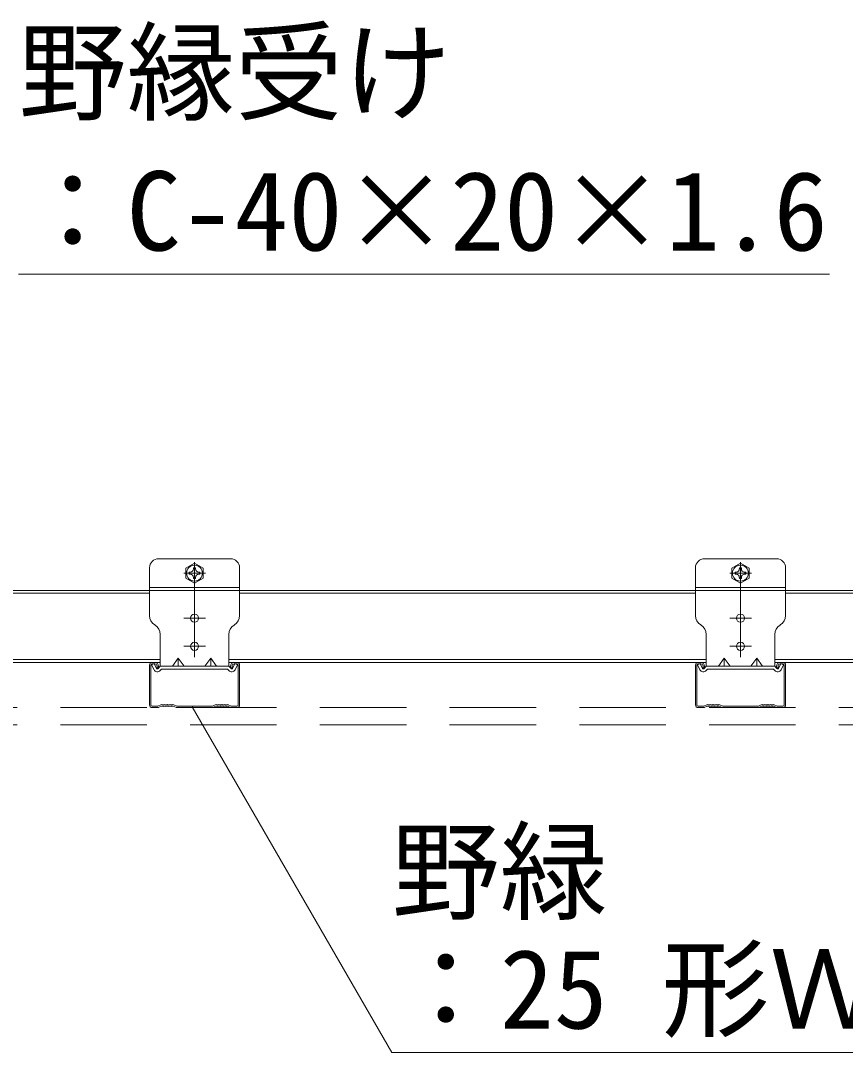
# Model space of a CAD drawing. Units: millimetres at full size, sheet at 1:40; details may follow other scales. Extents: x -7800 to 7800, y -5578 to 5485.
# Drawn here: x -3905 to -3447, y -4291 to -3718 of the extents above; entities that cross this region are included whole.
import ezdxf
from ezdxf.enums import TextEntityAlignment as Align

# ---------------------------------------------------------------- set-up
doc = ezdxf.new("R2010")
doc.units = ezdxf.units.MM
doc.header["$LTSCALE"] = 40
doc.linetypes.add('CHAIN1', pattern=[8, 5, -1, 1, -1])
doc.linetypes.add('DASHED1', pattern=[1.8, 1.2, -0.6])
for name, color, linetype, lineweight in [('2-0_中心線', 4, 'CHAIN1', 9), ('2-2_野縁受け', 3, 'Continuous', 18), ('2-3_野縁', 7, 'Continuous', 18), ('2-6_文字', 3, 'Continuous', 18), ('2-A_クリップ', 3, 'Continuous', 18), ('2-C_パネル', 4, 'DASHED1', 9)]:
    doc.layers.add(name, color=color, linetype=linetype, lineweight=lineweight)
doc.styles.add('ＭＳ ゴシック', font='')
doc.styles.get('ＭＳ ゴシック').set_extended_font_data('MS Gothic')

msp = doc.modelspace()

# ---------------------------------------------------------------- linework, layer by layer
at = {"layer": '2-0_中心線'}
for p, q in [((-3808.38, -4018.77), (-3808.38, -4071.37)), ((-3505.38, -4018.77), (-3505.38, -4071.37)), ((-3814.38, -4024.77), (-3802.38, -4024.77)), ((-3511.38, -4024.77), (-3499.38, -4024.77)), ((-3802.38, -4049.77), (-3814.38, -4049.77)), ((-3499.38, -4049.77), (-3511.38, -4049.77)), ((-3802.38, -4065.37), (-3814.38, -4065.37)), ((-3499.38, -4065.37), (-3511.38, -4065.37))]:
    msp.add_line(p, q, dxfattribs=at)
at = {"layer": '2-2_野縁受け'}
for p, q in [((-4086.38, -4034.37), (-3833.38, -4034.37)), ((-3783.38, -4034.37), (-3530.38, -4034.37)), ((-3480.38, -4034.37), (-3426.38, -4034.37)), ((-4086.38, -4035.97), (-3833.38, -4035.97)), ((-3783.38, -4035.97), (-3530.38, -4035.97)), ((-3480.38, -4035.97), (-3426.38, -4035.97)), ((-4092.38, -4072.77), (-3827.38, -4072.77)), ((-4092.38, -4074.37), (-3827.38, -4074.37)), ((-3789.38, -4072.77), (-3524.38, -4072.77)), ((-3789.38, -4074.37), (-3524.38, -4074.37)), ((-3486.38, -4072.77), (-3426.38, -4072.77)), ((-3486.38, -4074.37), (-3426.38, -4074.37))]:
    msp.add_line(p, q, dxfattribs=at)
at = {"layer": '2-3_野縁'}
for p, q in [((-3830.38, -4074.37), (-3831.88, -4074.37)), ((-3830.38, -4075.17), (-3831.88, -4075.17)), ((-3784.88, -4074.37), (-3786.38, -4074.37)), ((-3784.88, -4075.17), (-3786.38, -4075.17)), ((-3527.38, -4074.37), (-3528.88, -4074.37)), ((-3527.38, -4075.17), (-3528.88, -4075.17)), ((-3481.88, -4074.37), (-3483.38, -4074.37)), ((-3481.88, -4075.17), (-3483.38, -4075.17)), ((-3833.38, -4075.87), (-3833.38, -4097.87)), ((-3832.58, -4075.87), (-3832.58, -4097.87)), ((-3829.18, -4077.37), (-3829.18, -4076.37)), ((-3829.18, -4077.37), (-3828.38, -4077.37)), ((-3828.38, -4077.37), (-3828.38, -4076.37)), ((-3788.38, -4076.37), (-3788.38, -4077.37)), ((-3788.38, -4077.37), (-3787.58, -4077.37)), ((-3787.58, -4076.37), (-3787.58, -4077.37)), ((-3784.18, -4097.87), (-3784.18, -4075.87)), ((-3783.38, -4097.87), (-3783.38, -4075.87)), ((-3530.38, -4075.87), (-3530.38, -4097.87)), ((-3529.58, -4075.87), (-3529.58, -4097.87)), ((-3526.18, -4077.37), (-3526.18, -4076.37)), ((-3526.18, -4077.37), (-3525.38, -4077.37)), ((-3525.38, -4077.37), (-3525.38, -4076.37)), ((-3485.38, -4076.37), (-3485.38, -4077.37)), ((-3485.38, -4077.37), (-3484.58, -4077.37)), ((-3484.58, -4076.37), (-3484.58, -4077.37)), ((-3481.18, -4097.87), (-3481.18, -4075.87)), ((-3480.38, -4097.87), (-3480.38, -4075.87)), ((-3827.14, -4097.84), (-3828.69, -4098.54)), ((-3826.04, -4097.94), (-3826.11, -4097.9)), ((-3825.73, -4097.94), (-3825.66, -4097.9)), ((-3824.44, -4097.94), (-3824.51, -4097.9)), ((-3824.13, -4097.94), (-3824.06, -4097.9)), ((-3822.84, -4097.94), (-3822.91, -4097.9)), ((-3822.53, -4097.94), (-3822.46, -4097.9)), ((-3821.24, -4097.94), (-3821.31, -4097.9)), ((-3820.93, -4097.94), (-3820.86, -4097.9)), ((-3819.83, -4097.84), (-3818.28, -4098.54)), ((-3796.94, -4097.84), (-3798.49, -4098.54)), ((-3795.84, -4097.94), (-3795.91, -4097.9)), ((-3795.53, -4097.94), (-3795.46, -4097.9)), ((-3794.24, -4097.94), (-3794.31, -4097.9)), ((-3793.93, -4097.94), (-3793.86, -4097.9)), ((-3792.64, -4097.94), (-3792.71, -4097.9)), ((-3792.33, -4097.94), (-3792.26, -4097.9)), ((-3791.04, -4097.94), (-3791.11, -4097.9)), ((-3790.73, -4097.94), (-3790.66, -4097.9)), ((-3789.63, -4097.84), (-3788.08, -4098.54)), ((-3524.14, -4097.84), (-3525.69, -4098.54)), ((-3523.04, -4097.94), (-3523.11, -4097.9)), ((-3522.73, -4097.94), (-3522.66, -4097.9)), ((-3521.44, -4097.94), (-3521.51, -4097.9)), ((-3521.13, -4097.94), (-3521.06, -4097.9)), ((-3519.84, -4097.94), (-3519.91, -4097.9)), ((-3519.53, -4097.94), (-3519.46, -4097.9)), ((-3518.24, -4097.94), (-3518.31, -4097.9)), ((-3517.93, -4097.94), (-3517.86, -4097.9)), ((-3516.83, -4097.84), (-3515.28, -4098.54)), ((-3493.94, -4097.84), (-3495.49, -4098.54)), ((-3492.84, -4097.94), (-3492.91, -4097.9)), ((-3492.53, -4097.94), (-3492.46, -4097.9)), ((-3491.24, -4097.94), (-3491.31, -4097.9)), ((-3490.93, -4097.94), (-3490.86, -4097.9)), ((-3489.64, -4097.94), (-3489.71, -4097.9)), ((-3489.33, -4097.94), (-3489.26, -4097.9)), ((-3488.04, -4097.94), (-3488.11, -4097.9)), ((-3487.73, -4097.94), (-3487.66, -4097.9)), ((-3486.63, -4097.84), (-3485.08, -4098.54)), ((-3831.88, -4098.57), (-3828.81, -4098.57)), ((-3831.88, -4099.37), (-3828.57, -4099.37)), ((-3828.57, -4099.37), (-3826.81, -4098.57)), ((-3826.46, -4098.63), (-3826.53, -4098.58)), ((-3825.31, -4098.63), (-3825.24, -4098.58)), ((-3824.86, -4098.63), (-3824.93, -4098.58)), ((-3823.71, -4098.63), (-3823.64, -4098.58)), ((-3823.26, -4098.63), (-3823.33, -4098.58)), ((-3822.11, -4098.63), (-3822.04, -4098.58)), ((-3821.66, -4098.63), (-3821.73, -4098.58)), ((-3820.51, -4098.63), (-3820.44, -4098.58)), ((-3820.16, -4098.57), (-3818.39, -4099.37)), ((-3818.39, -4099.37), (-3798.37, -4099.37)), ((-3818.16, -4098.57), (-3798.61, -4098.57)), ((-3796.61, -4098.57), (-3798.37, -4099.37)), ((-3796.26, -4098.63), (-3796.33, -4098.58)), ((-3795.11, -4098.63), (-3795.04, -4098.58)), ((-3794.66, -4098.63), (-3794.73, -4098.58)), ((-3793.51, -4098.63), (-3793.44, -4098.58)), ((-3793.06, -4098.63), (-3793.13, -4098.58)), ((-3791.91, -4098.63), (-3791.84, -4098.58)), ((-3791.46, -4098.63), (-3791.53, -4098.58)), ((-3790.31, -4098.63), (-3790.24, -4098.58)), ((-3788.19, -4099.37), (-3789.96, -4098.57)), ((-3788.19, -4099.37), (-3784.88, -4099.37)), ((-3787.96, -4098.57), (-3784.88, -4098.57)), ((-3528.88, -4098.57), (-3525.81, -4098.57)), ((-3528.88, -4099.37), (-3525.57, -4099.37)), ((-3525.57, -4099.37), (-3523.81, -4098.57)), ((-3523.46, -4098.63), (-3523.53, -4098.58)), ((-3522.31, -4098.63), (-3522.24, -4098.58)), ((-3521.86, -4098.63), (-3521.93, -4098.58)), ((-3520.71, -4098.63), (-3520.64, -4098.58)), ((-3520.26, -4098.63), (-3520.33, -4098.58)), ((-3519.11, -4098.63), (-3519.04, -4098.58)), ((-3518.66, -4098.63), (-3518.73, -4098.58)), ((-3517.51, -4098.63), (-3517.44, -4098.58)), ((-3517.16, -4098.57), (-3515.39, -4099.37)), ((-3515.39, -4099.37), (-3495.37, -4099.37)), ((-3515.16, -4098.57), (-3495.61, -4098.57)), ((-3493.61, -4098.57), (-3495.37, -4099.37)), ((-3493.26, -4098.63), (-3493.33, -4098.58)), ((-3492.11, -4098.63), (-3492.04, -4098.58)), ((-3491.66, -4098.63), (-3491.73, -4098.58)), ((-3490.51, -4098.63), (-3490.44, -4098.58)), ((-3490.06, -4098.63), (-3490.13, -4098.58)), ((-3488.91, -4098.63), (-3488.84, -4098.58)), ((-3488.46, -4098.63), (-3488.53, -4098.58)), ((-3487.31, -4098.63), (-3487.24, -4098.58)), ((-3485.19, -4099.37), (-3486.96, -4098.57)), ((-3485.19, -4099.37), (-3481.88, -4099.37)), ((-3484.96, -4098.57), (-3481.88, -4098.57))]:
    msp.add_line(p, q, dxfattribs=at)
for centre, radius, start, end in [((-3831.88, -4075.87), 1.5, 90, 180), ((-3831.88, -4075.87), 0.7, 90, 180), ((-3830.38, -4076.37), 2, 0, 90), ((-3830.38, -4076.37), 1.2, 0, 90), ((-3786.38, -4076.37), 2, 90, 180), ((-3786.38, -4076.37), 1.2, 90, 180), ((-3784.88, -4075.87), 1.5, 0, 90), ((-3784.88, -4075.87), 0.7, 0, 90), ((-3528.88, -4075.87), 1.5, 90, 180), ((-3528.88, -4075.87), 0.7, 90, 180), ((-3527.38, -4076.37), 2, 0, 90), ((-3527.38, -4076.37), 1.2, 0, 90), ((-3483.38, -4076.37), 2, 90, 180), ((-3483.38, -4076.37), 1.2, 90, 180), ((-3481.88, -4075.87), 1.5, 0, 90), ((-3481.88, -4075.87), 0.7, 0, 90), ((-3831.88, -4097.87), 1.5, 180, 270), ((-3831.88, -4097.87), 0.7, 180, 270), ((-3826.68, -4098.84), 1.1, 58.5241, 114.4465), ((-3825.88, -4097.69), 0.3, 238.524, 301.4759), ((-3825.08, -4098.84), 1.1, 58.5241, 121.4759), ((-3824.28, -4097.69), 0.3, 238.524, 301.4759), ((-3823.48, -4098.84), 1.1, 90, 121.4759), ((-3823.48, -4098.84), 1.1, 58.5241, 90), ((-3822.68, -4097.69), 0.3, 238.524, 301.4759), ((-3821.88, -4098.84), 1.1, 58.5241, 121.4759), ((-3821.08, -4097.69), 0.3, 238.524, 301.4759), ((-3820.28, -4098.84), 1.1, 65.5535, 121.4759), ((-3796.48, -4098.84), 1.1, 58.5241, 114.4465), ((-3795.68, -4097.69), 0.3, 238.524, 301.4759), ((-3794.88, -4098.84), 1.1, 58.5241, 121.4759), ((-3794.08, -4097.69), 0.3, 238.524, 301.4759), ((-3793.28, -4098.84), 1.1, 90, 121.4759), ((-3793.28, -4098.84), 1.1, 58.5241, 90), ((-3792.48, -4097.69), 0.3, 238.524, 301.4759), ((-3791.68, -4098.84), 1.1, 58.5241, 121.4759), ((-3790.88, -4097.69), 0.3, 238.524, 301.4759), ((-3790.08, -4098.84), 1.1, 65.5535, 121.4759), ((-3784.88, -4097.87), 1.5, 270, 0), ((-3784.88, -4097.87), 0.7, 270, 0), ((-3528.88, -4097.87), 1.5, 180, 270), ((-3528.88, -4097.87), 0.7, 180, 270), ((-3523.68, -4098.84), 1.1, 58.5241, 114.4465), ((-3522.88, -4097.69), 0.3, 238.524, 301.4759), ((-3522.08, -4098.84), 1.1, 58.5241, 121.4759), ((-3521.28, -4097.69), 0.3, 238.524, 301.4759), ((-3520.48, -4098.84), 1.1, 90, 121.4759), ((-3520.48, -4098.84), 1.1, 58.5241, 90), ((-3519.68, -4097.69), 0.3, 238.524, 301.4759), ((-3518.88, -4098.84), 1.1, 58.5241, 121.4759), ((-3518.08, -4097.69), 0.3, 238.524, 301.4759), ((-3517.28, -4098.84), 1.1, 65.5535, 121.4759), ((-3493.48, -4098.84), 1.1, 58.5241, 114.4465), ((-3492.68, -4097.69), 0.3, 238.524, 301.4759), ((-3491.88, -4098.84), 1.1, 58.5241, 121.4759), ((-3491.08, -4097.69), 0.3, 238.524, 301.4759), ((-3490.28, -4098.84), 1.1, 90, 121.4759), ((-3490.28, -4098.84), 1.1, 58.5241, 90), ((-3489.48, -4097.69), 0.3, 238.524, 301.4759), ((-3488.68, -4098.84), 1.1, 58.5241, 121.4759), ((-3487.88, -4097.69), 0.3, 238.524, 301.4759), ((-3487.08, -4098.84), 1.1, 65.5535, 121.4759), ((-3481.88, -4097.87), 1.5, 270, 0), ((-3481.88, -4097.87), 0.7, 270, 0), ((-3828.81, -4098.27), 0.3, 270, 294.4465), ((-3828.81, -4098.27), 1.1, 270, 294.4465), ((-3826.68, -4098.84), 0.3, 58.5241, 114.4465), ((-3825.88, -4097.69), 1.1, 238.524, 301.4759), ((-3825.08, -4098.84), 0.3, 58.5241, 121.4759), ((-3824.28, -4097.69), 1.1, 238.524, 301.4759), ((-3823.48, -4098.84), 0.3, 90, 121.4759), ((-3823.48, -4098.84), 0.3, 58.5241, 90), ((-3822.68, -4097.69), 1.1, 238.524, 301.4759), ((-3821.88, -4098.84), 0.3, 58.5241, 121.4759), ((-3821.08, -4097.69), 1.1, 238.524, 301.4759), ((-3820.28, -4098.84), 0.3, 65.5535, 121.4759), ((-3818.15, -4098.27), 1.1, 245.5535, 269.6159), ((-3818.15, -4098.27), 0.3, 245.5535, 270), ((-3798.61, -4098.27), 0.3, 270, 294.4465), ((-3798.61, -4098.27), 1.1, 270.3841, 294.4465), ((-3796.48, -4098.84), 0.3, 58.5241, 114.4465), ((-3795.68, -4097.69), 1.1, 238.524, 301.4759), ((-3794.88, -4098.84), 0.3, 58.5241, 121.4759), ((-3794.08, -4097.69), 1.1, 238.524, 301.4759), ((-3793.28, -4098.84), 0.3, 90, 121.4759), ((-3793.28, -4098.84), 0.3, 58.5241, 90), ((-3792.48, -4097.69), 1.1, 238.524, 301.4759), ((-3791.68, -4098.84), 0.3, 58.5241, 121.4759), ((-3790.88, -4097.69), 1.1, 238.524, 301.4759), ((-3790.08, -4098.84), 0.3, 65.5535, 121.4759), ((-3787.95, -4098.27), 1.1, 245.5535, 270), ((-3787.95, -4098.27), 0.3, 245.5535, 270), ((-3525.81, -4098.27), 0.3, 270, 294.4465), ((-3525.81, -4098.27), 1.1, 270, 294.4465), ((-3523.68, -4098.84), 0.3, 58.5241, 114.4465), ((-3522.88, -4097.69), 1.1, 238.524, 301.4759), ((-3522.08, -4098.84), 0.3, 58.5241, 121.4759), ((-3521.28, -4097.69), 1.1, 238.524, 301.4759), ((-3520.48, -4098.84), 0.3, 90, 121.4759), ((-3520.48, -4098.84), 0.3, 58.5241, 90), ((-3519.68, -4097.69), 1.1, 238.524, 301.4759), ((-3518.88, -4098.84), 0.3, 58.5241, 121.4759), ((-3518.08, -4097.69), 1.1, 238.524, 301.4759), ((-3517.28, -4098.84), 0.3, 65.5535, 121.4759), ((-3515.15, -4098.27), 1.1, 245.5535, 269.6159), ((-3515.15, -4098.27), 0.3, 245.5535, 270), ((-3495.61, -4098.27), 0.3, 270, 294.4465), ((-3495.61, -4098.27), 1.1, 270.3841, 294.4465), ((-3493.48, -4098.84), 0.3, 58.5241, 114.4465), ((-3492.68, -4097.69), 1.1, 238.524, 301.4759), ((-3491.88, -4098.84), 0.3, 58.5241, 121.4759), ((-3491.08, -4097.69), 1.1, 238.524, 301.4759), ((-3490.28, -4098.84), 0.3, 90, 121.4759), ((-3490.28, -4098.84), 0.3, 58.5241, 90), ((-3489.48, -4097.69), 1.1, 238.524, 301.4759), ((-3488.68, -4098.84), 0.3, 58.5241, 121.4759), ((-3487.88, -4097.69), 1.1, 238.524, 301.4759), ((-3487.08, -4098.84), 0.3, 65.5535, 121.4759), ((-3484.95, -4098.27), 1.1, 245.5535, 270), ((-3484.95, -4098.27), 0.3, 245.5535, 270)]:
    msp.add_arc(centre, radius, start, end, dxfattribs=at)
at = {"layer": '2-6_文字', "color": 7}
for p, q in [((-3906.04, -3859), (-3456.04, -3859)), ((-3809.63, -4098.96), (-3698.96, -4290.64)), ((-3698.96, -4290.64), (-3158.96, -4290.64))]:
    msp.add_line(p, q, dxfattribs=at)
at = {"layer": '2-A_クリップ'}
for p, q in [((-3828.38, -4016.77), (-3808.38, -4016.77)), ((-3788.38, -4016.77), (-3808.38, -4016.77)), ((-3525.38, -4016.77), (-3505.38, -4016.77)), ((-3485.38, -4016.77), (-3505.38, -4016.77)), ((-3833.38, -4021.77), (-3833.38, -4048.37)), ((-3808.43, -4019.27), (-3813.19, -4022.02)), ((-3813.19, -4022.02), (-3813.19, -4027.52)), ((-3809.03, -4021.83), (-3809.03, -4022.39)), ((-3808.43, -4019.27), (-3803.67, -4022.02)), ((-3807.83, -4021.83), (-3807.83, -4022.64)), ((-3807.83, -4021.83), (-3807.83, -4022.39)), ((-3803.67, -4022.02), (-3803.67, -4027.52)), ((-3783.38, -4021.77), (-3783.38, -4048.37)), ((-3530.38, -4021.77), (-3530.38, -4048.37)), ((-3505.43, -4019.27), (-3510.19, -4022.02)), ((-3510.19, -4022.02), (-3510.19, -4027.52)), ((-3506.03, -4021.83), (-3506.03, -4022.39)), ((-3505.43, -4019.27), (-3500.67, -4022.02)), ((-3504.83, -4021.83), (-3504.83, -4022.64)), ((-3504.83, -4021.83), (-3504.83, -4022.39)), ((-3500.67, -4022.02), (-3500.67, -4027.52)), ((-3480.38, -4021.77), (-3480.38, -4048.37)), ((-3808.43, -4030.27), (-3813.19, -4027.52)), ((-3811.37, -4024.17), (-3810.78, -4024.17)), ((-3811.37, -4025.37), (-3810.78, -4025.37)), ((-3809.03, -4027.71), (-3809.03, -4027.15)), ((-3808.43, -4030.27), (-3803.67, -4027.52)), ((-3807.83, -4027.71), (-3807.83, -4026.89)), ((-3807.83, -4027.71), (-3807.83, -4027.15)), ((-3805.49, -4024.17), (-3806.08, -4024.17)), ((-3805.49, -4025.37), (-3806.08, -4025.37)), ((-3505.43, -4030.27), (-3510.19, -4027.52)), ((-3508.37, -4024.17), (-3507.78, -4024.17)), ((-3508.37, -4025.37), (-3507.78, -4025.37)), ((-3506.03, -4027.71), (-3506.03, -4027.15)), ((-3505.43, -4030.27), (-3500.67, -4027.52)), ((-3504.83, -4027.71), (-3504.83, -4026.89)), ((-3504.83, -4027.71), (-3504.83, -4027.15)), ((-3502.49, -4024.17), (-3503.08, -4024.17)), ((-3502.49, -4025.37), (-3503.08, -4025.37)), ((-3833.38, -4032.77), (-3808.38, -4032.77)), ((-3783.38, -4032.77), (-3808.38, -4032.77)), ((-3530.38, -4032.77), (-3505.38, -4032.77)), ((-3480.38, -4032.77), (-3505.38, -4032.77)), ((-3830.47, -4053.52), (-3830.3, -4053.62)), ((-3786.3, -4053.52), (-3786.47, -4053.62)), ((-3527.47, -4053.52), (-3527.3, -4053.62)), ((-3483.3, -4053.52), (-3483.47, -4053.62)), ((-3827.38, -4058.77), (-3827.38, -4076.37)), ((-3789.38, -4058.77), (-3789.38, -4076.37)), ((-3524.38, -4058.77), (-3524.38, -4076.37)), ((-3486.38, -4058.77), (-3486.38, -4076.37)), ((-3830.78, -4074.98), (-3832.21, -4075.69)), ((-3829.45, -4077.65), (-3830.78, -4074.98)), ((-3817.38, -4071.9), (-3820.63, -4076.37)), ((-3817.38, -4071.9), (-3817.38, -4076.37)), ((-3817.38, -4071.9), (-3814.13, -4076.37)), ((-3799.38, -4071.9), (-3802.63, -4076.37)), ((-3799.38, -4071.9), (-3796.13, -4076.37)), ((-3799.38, -4071.9), (-3799.38, -4076.37)), ((-3787.32, -4077.65), (-3785.99, -4074.98)), ((-3785.99, -4074.98), (-3784.55, -4075.69)), ((-3527.78, -4074.98), (-3529.21, -4075.69)), ((-3526.45, -4077.65), (-3527.78, -4074.98)), ((-3514.38, -4071.9), (-3517.63, -4076.37)), ((-3514.38, -4071.9), (-3514.38, -4076.37)), ((-3514.38, -4071.9), (-3511.13, -4076.37)), ((-3496.38, -4071.9), (-3499.63, -4076.37)), ((-3496.38, -4071.9), (-3493.13, -4076.37)), ((-3496.38, -4071.9), (-3496.38, -4076.37)), ((-3484.32, -4077.65), (-3482.99, -4074.98)), ((-3482.99, -4074.98), (-3481.55, -4075.69)), ((-3830.88, -4078.36), (-3832.21, -4075.69)), ((-3828.63, -4077.76), (-3827.38, -4076.37)), ((-3827.44, -4078.83), (-3826.67, -4077.97)), ((-3827.38, -4076.37), (-3808.38, -4076.37)), ((-3826.67, -4077.97), (-3808.38, -4077.97)), ((-3789.38, -4076.37), (-3808.38, -4076.37)), ((-3790.1, -4077.97), (-3808.38, -4077.97)), ((-3789.33, -4078.83), (-3790.1, -4077.97)), ((-3788.14, -4077.76), (-3789.38, -4076.37)), ((-3785.89, -4078.36), (-3784.55, -4075.69)), ((-3527.88, -4078.36), (-3529.21, -4075.69)), ((-3525.63, -4077.76), (-3524.38, -4076.37)), ((-3524.44, -4078.83), (-3523.67, -4077.97)), ((-3524.38, -4076.37), (-3505.38, -4076.37)), ((-3523.67, -4077.97), (-3505.38, -4077.97)), ((-3486.38, -4076.37), (-3505.38, -4076.37)), ((-3487.1, -4077.97), (-3505.38, -4077.97)), ((-3486.33, -4078.83), (-3487.1, -4077.97)), ((-3485.14, -4077.76), (-3486.38, -4076.37)), ((-3482.89, -4078.36), (-3481.55, -4075.69))]:
    msp.add_line(p, q, dxfattribs=at)
at = {"layer": '2-A_クリップ', "linetype": 'DASHED1'}
for p, q in [((-3833.38, -4034.37), (-3808.38, -4034.37)), ((-3783.38, -4034.37), (-3808.38, -4034.37)), ((-3530.38, -4034.37), (-3505.38, -4034.37)), ((-3480.38, -4034.37), (-3505.38, -4034.37))]:
    msp.add_line(p, q, dxfattribs=at)
at = {"layer": '2-A_クリップ'}
for centre, radius in [((-3808.43, -4024.77), 4.4), ((-3505.43, -4024.77), 4.4), ((-3808.38, -4049.77), 2.25), ((-3505.38, -4049.77), 2.25), ((-3808.38, -4065.37), 2.25), ((-3505.38, -4065.37), 2.25)]:
    msp.add_circle(centre, radius, dxfattribs=at)
for centre, radius, start, end in [((-3828.38, -4021.77), 5, 90, 180), ((-3788.38, -4021.77), 5, 0, 90), ((-3525.38, -4021.77), 5, 90, 180), ((-3485.38, -4021.77), 5, 0, 90), ((-3810.63, -4022.57), 1.6, 264.363, 6.6734), ((-3808.43, -4024.77), 3, 78.463, 101.537), ((-3806.24, -4022.57), 1.6, 173.3265, 275.637), ((-3507.63, -4022.57), 1.6, 264.363, 6.6734), ((-3505.43, -4024.77), 3, 78.463, 101.537), ((-3503.24, -4022.57), 1.6, 173.3265, 275.637), ((-3808.43, -4024.77), 3, 168.463, 191.5133), ((-3810.63, -4026.97), 1.6, 353.3265, 95.637), ((-3808.43, -4024.77), 3, 258.463, 281.537), ((-3806.24, -4026.97), 1.6, 84.363, 186.6735), ((-3808.43, -4024.77), 3, 348.4867, 11.537), ((-3505.43, -4024.77), 3, 168.463, 191.5133), ((-3507.63, -4026.97), 1.6, 353.3265, 95.637), ((-3505.43, -4024.77), 3, 258.463, 281.537), ((-3503.24, -4026.97), 1.6, 84.363, 186.6735), ((-3505.43, -4024.77), 3, 348.4867, 11.537), ((-3827.38, -4048.37), 6, 180, 239.0369), ((-3789.38, -4048.37), 6, 300.9631, 0), ((-3524.38, -4048.37), 6, 180, 239.0369), ((-3486.38, -4048.37), 6, 300.9631, 0), ((-3833.38, -4058.77), 6, 0, 59.0369), ((-3783.38, -4058.77), 6, 120.9631, 180), ((-3530.38, -4058.77), 6, 0, 59.0369), ((-3480.38, -4058.77), 6, 120.9631, 180), ((-3829, -4077.43), 2.1, 206.5, 318.1581), ((-3829, -4077.43), 0.5, 206.5, 318.1581), ((-3787.76, -4077.43), 2.1, 221.8419, 333.5), ((-3787.76, -4077.43), 0.5, 221.8419, 333.5), ((-3526, -4077.43), 2.1, 206.5, 318.1581), ((-3526, -4077.43), 0.5, 206.5, 318.1581), ((-3484.76, -4077.43), 2.1, 221.8419, 333.5), ((-3484.76, -4077.43), 0.5, 221.8419, 333.5)]:
    msp.add_arc(centre, radius, start, end, dxfattribs=at)
at = {"layer": '2-C_パネル'}
for p, q in [((-2250.81, -4099.37), (-4590.39, -4099.37)), ((-2250.81, -4108.87), (-4590.39, -4108.87))]:
    msp.add_line(p, q, dxfattribs=at)

# ---------------------------------------------------------------- texts
at = {"layer": '2-6_文字', "color": 7, "style": 'ＭＳ ゴシック'}
for s, p in [('野縁受け', (-3906.04, -3782.11)), ('：C-40×20×1.6', (-3906.04, -3859)), ('野緑', (-3698.96, -4225.54)), ('：25 形Ｗバー(0.8)', (-3698.96, -4290.64))]:
    msp.add_text(s, height=43.99, dxfattribs=at).set_placement(p, align=Align.BOTTOM_LEFT)

doc.saveas('drawing.dxf')
